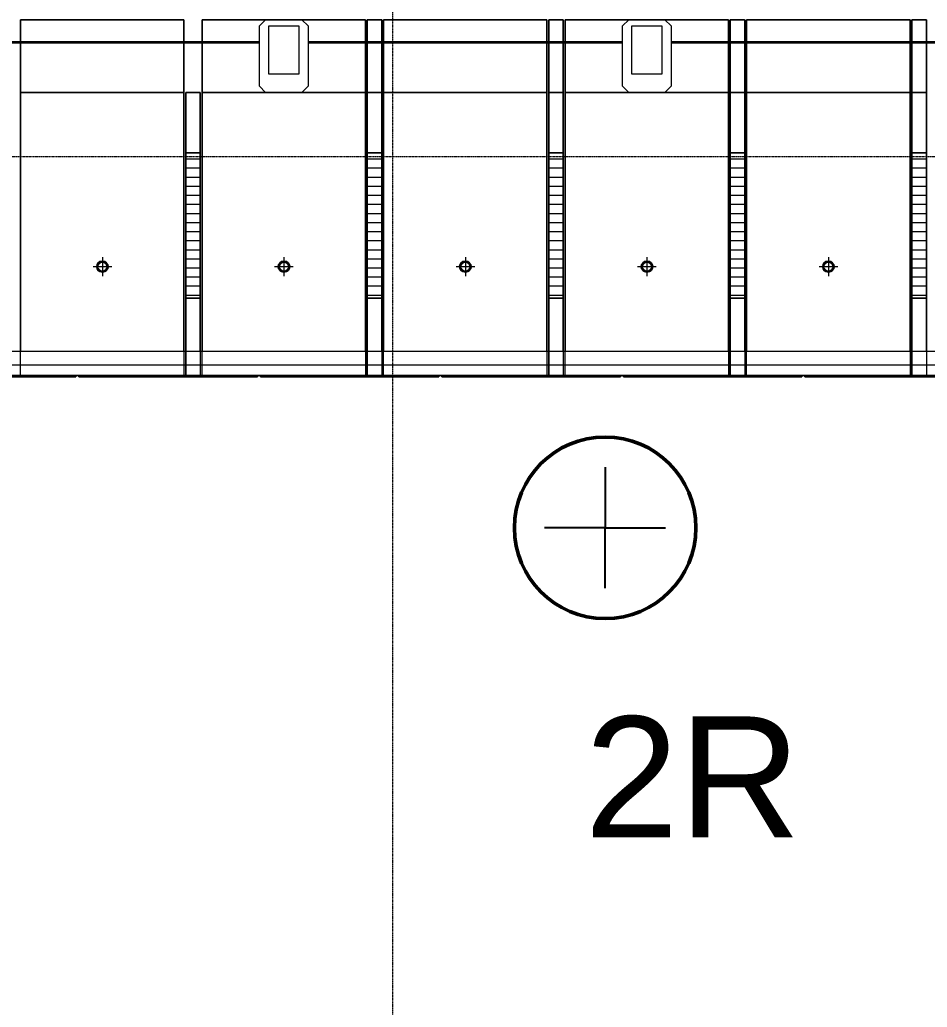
# Model space of a CAD drawing. Header units: millimetres. Extents: x 984 to 425800, y -34355 to 59419.
# Drawn here: x 337734 to 345233, y -25343 to -17183 of the extents above; entities that cross this region are included whole.
import ezdxf

# ---------------------------------------------------------------- set-up
doc = ezdxf.new("R2010")
doc.units = ezdxf.units.MM
doc.linetypes.add('DPA_Grid _ Level 100', pattern=[10, 5.5, -1.6, 1.3, -1.6])
doc.linetypes.add('DPA_Hidden 100', pattern=[7.2, 4.7, -2.5])
for name, color, linetype, lineweight in [('A-ANNO-NOTE', 3, 'Continuous', 25), ('A-COLS-E', 1, 'Continuous', 9), ('A-COLS-HDLN', 2, 'Continuous', 9), ('A-DETL', 1, 'Continuous', 70), ('A-DETL-GENF', 2, 'Continuous', 35), ('A-FLOR-E', 2, 'Continuous', 9), ('A-GLAZ-CURT', 2, 'Continuous', 9), ('E-LITE-EQPM', 2, 'Continuous', 9), ('G-ANNO-TEXT', 3, 'Continuous', 9), ('S-GRID', 251, 'Continuous', 9), ('WALL-E', 2, 'Continuous', 9)]:
    doc.layers.add(name, color=color, linetype=linetype, lineweight=lineweight)
doc.styles.add('Arial_4', font='arial.ttf', dxfattribs={"height": 1000})

# ---------------------------------------------------------------- blocks, each defined once
blk = doc.blocks.new('System Panel - Entrance Glazed 12mm-11964368-4110-01 GROUND LEVEL - REFLECTED CEILING PLAN')
at = {"layer": 'A-GLAZ-CURT'}
for p, q in [((-550, 6), (750, 6)), ((750, 6), (750, -6)), ((750, -6), (-550, -6))]:
    blk.add_line(p, q, dxfattribs=at)
blk = doc.blocks.new('System Panel - Entrance Glazed 12mm-V11-4110-01 GROUND LEVEL - REFLECTED CEILING PLAN')
at = {"layer": 'A-GLAZ-CURT'}
for p, q in [((-750, -6), (-750, 6)), ((-750, 6), (550, 6)), ((550, -6), (-750, -6))]:
    blk.add_line(p, q, dxfattribs=at)
blk = doc.blocks.new('DPA_Rectangular - 250 x 400 mm-11978455-4110-01 GROUND LEVEL - REFLECTED CEILING PLAN')
at = {"layer": 'A-COLS-E'}
for p, q in [((-200, -125), (-200, 125)), ((-200, 125), (200, 125)), ((200, 125), (200, -125)), ((200, -125), (-200, -125))]:
    blk.add_line(p, q, dxfattribs=at)
blk = doc.blocks.new('DPA_Rectangular Tuscan Column - Rectangular Tuscan Column-11935156-4110-01 GROUND LEVEL - REFLECTED CEILING PLAN')
at = {"layer": 'A-COLS-E'}
for p, q in [((-200, 250), (-150, 300)), ((-200, -250), (-200, 250)), ((-150, 300), (150, 300)), ((150, 300), (200, 250)), ((200, 250), (200, -250)), ((-150, -300), (-200, -250)), ((150, -300), (-150, -300)), ((200, -250), (150, -300))]:
    blk.add_line(p, q, dxfattribs=at)
at = {"layer": 'A-COLS-HDLN'}
for p, q in [((-125, 250), (125, 250)), ((-125, -150), (-125, 250)), ((125, 250), (125, -150)), ((125, -150), (-125, -150))]:
    blk.add_line(p, q, dxfattribs=at)
blk = doc.blocks.new('System Panel - Entrance Glazed 12mm-15335808-4110-01 GROUND LEVEL - REFLECTED CEILING PLAN')
at = {"layer": 'A-GLAZ-CURT'}
for p, q in [((-518.75, 6), (718.75, 6)), ((718.75, 6), (718.75, -6)), ((718.75, -6), (-518.75, -6))]:
    blk.add_line(p, q, dxfattribs=at)
blk = doc.blocks.new('System Panel - Entrance Glazed 12mm-15335807-4110-01 GROUND LEVEL - REFLECTED CEILING PLAN')
at = {"layer": 'A-GLAZ-CURT'}
for p, q in [((-693.75, -6), (-693.75, 6)), ((-693.75, 6), (693.75, 6)), ((693.75, 6), (693.75, -6)), ((693.75, -6), (-693.75, -6))]:
    blk.add_line(p, q, dxfattribs=at)
blk = doc.blocks.new('System Panel - DPA-AR_Metal Ceiling Rectangular Panel-16084403-4110-01 GROUND LEVEL - REFLECTED CEILING PLAN')
at = {"layer": 'A-GLAZ-CURT'}
for p, q in [((-678007.4, -17783), (-679357.4, -17783)), ((-679357.4, -17783), (-679357.4, -19923)), ((-679357.4, -20123), (-679357.4, -17783)), ((-679357.4, -17783), (-678007.4, -17783)), ((-678007.4, -19923), (-678007.4, -17783)), ((-678007.4, -17783), (-678007.4, -20123)), ((-679357.4, -20123), (-678007.4, -20123)), ((-678007.4, -20123), (-679357.4, -20123))]:
    blk.add_line(p, q, dxfattribs=at)
blk = doc.blocks.new('DPA_CP_Metal Ceiling Luminaire - Linear Luminaire Entrance-V130-4110-01 GROUND LEVEL - REFLECTED CEILING PLAN')
at = {"layer": 'A-GLAZ-CURT'}
h = blk.add_hatch(dxfattribs=at)
h.set_pattern_fill('FP_14', color=256, style=0, pattern_type=2)
h.set_pattern_definition([(0, (-679466.046, -16082.944), (0, -75), [])])
h.paths.add_polyline_path([(-680872.4, -16482.9), (-680872.4, -15282.9), (-680992.4, -15282.9), (-680992.4, -16482.9)])
for p, q in [((-680992.4, -15282.9), (-680992.4, -16482.9)), ((-680872.4, -15282.9), (-680992.4, -15282.9)), ((-680992.4, -15282.9), (-680872.4, -15282.9)), ((-680992.4, -16482.9), (-680992.4, -15282.9)), ((-680872.4, -16482.9), (-680872.4, -15282.9)), ((-680872.4, -15282.9), (-680872.4, -16482.9)), ((-680992.4, -16482.9), (-680872.4, -16482.9)), ((-680872.4, -16482.9), (-680992.4, -16482.9))]:
    blk.add_line(p, q, dxfattribs=at)
blk = doc.blocks.new('DPA_CP_Metal Ceiling Panel - Vertical Panel Entrance-12687177-4110-01 GROUND LEVEL - REFLECTED CEILING PLAN')
at = {"layer": 'A-GLAZ-CURT'}
for p, q in [((-679492.4, -17783), (-679372.4, -17783)), ((-679492.4, -17783), (-679492.4, -18283)), ((-679492.4, -17783), (-679492.4, -18283)), ((-679372.4, -17783), (-679492.4, -17783)), ((-679492.4, -17783), (-679372.4, -17783)), ((-679492.4, -18283), (-679492.4, -17783)), ((-679372.4, -17783), (-679372.4, -18283)), ((-679372.4, -18283), (-679372.4, -17783)), ((-679372.4, -17783), (-679372.4, -18283)), ((-679492.4, -18283), (-679372.4, -18283)), ((-679492.4, -18283), (-679372.4, -18283)), ((-679372.4, -18283), (-679492.4, -18283))]:
    blk.add_line(p, q, dxfattribs=at)
blk = doc.blocks.new('DPA_CP_Metal Ceiling Luminaire - Linear Luminaire Entrance-V135-4110-01 GROUND LEVEL - REFLECTED CEILING PLAN')
at = {"layer": 'A-GLAZ-CURT'}
h = blk.add_hatch(dxfattribs=at)
h.set_pattern_fill('FP_15', color=256, style=0, pattern_type=2)
h.set_pattern_definition([(0, (-671966.046, -16082.944), (0, -75), [])])
h.paths.add_polyline_path([(-673372.4, -16482.9), (-673376, -15282.9), (-673492.4, -15282.9), (-673492.4, -16482.9), (-673376, -16482.9)])
for p, q in [((-673492.4, -15282.9), (-673492.4, -16482.9)), ((-673376, -15282.9), (-673492.4, -15282.9)), ((-673492.4, -15282.9), (-673372.4, -15282.9)), ((-673492.4, -16482.9), (-673492.4, -15282.9)), ((-673372.4, -16482.9), (-673372.4, -15282.9)), ((-673372.4, -15282.9), (-673372.4, -16482.9)), ((-673492.4, -16482.9), (-673376, -16482.9)), ((-673372.4, -16482.9), (-673492.4, -16482.9))]:
    blk.add_line(p, q, dxfattribs=at)
blk = doc.blocks.new('DPA_CP_Metal Ceiling Panel - Vertical Panel Entrance-V141-4110-01 GROUND LEVEL - REFLECTED CEILING PLAN')
at = {"layer": 'A-GLAZ-CURT'}
for p, q in [((-673492.4, -17783), (-673372.4, -17783)), ((-673492.4, -17783), (-673492.4, -18283)), ((-673492.4, -17783), (-673492.4, -18283)), ((-673376, -17783), (-673492.4, -17783)), ((-673492.4, -17783), (-673372.4, -17783)), ((-673492.4, -18283), (-673492.4, -17783)), ((-673372.4, -17783), (-673372.4, -18283)), ((-673372.4, -18283), (-673372.4, -17783)), ((-673372.4, -17783), (-673372.4, -18283)), ((-673492.4, -18283), (-673372.4, -18283)), ((-673492.4, -18283), (-673376, -18283)), ((-673372.4, -18283), (-673492.4, -18283))]:
    blk.add_line(p, q, dxfattribs=at)
blk = doc.blocks.new('D1 - D1-12676964-4110-01 GROUND LEVEL - REFLECTED CEILING PLAN')
at = {"layer": 'A-DETL-GENF', "lineweight": 25}
for radius in [45, 40]:
    blk.add_circle((0, 0), radius, dxfattribs=at)
at = {"layer": 'E-LITE-EQPM'}
for p, q in [((-77.5, 0), (77.5, 0)), ((0, 77.5), (0, -77.5))]:
    blk.add_line(p, q, dxfattribs=at)
blk.add_circle((0, 0), 38, dxfattribs=at)
blk = doc.blocks.new('System Panel - DPA-AR_Metal Ceiling Rectangular Panel-V182-4110-01 GROUND LEVEL - REFLECTED CEILING PLAN')
at = {"layer": 'A-GLAZ-CURT'}
for p, q in [((-675007.4, -17183), (-676357.4, -17183)), ((-676357.4, -17183), (-676357.4, -17363.9)), ((-676357.4, -17363.9), (-676357.4, -17183)), ((-676357.4, -17183), (-675007.4, -17183)), ((-675007.4, -17363.9), (-675007.4, -17183)), ((-675007.4, -17183), (-675007.4, -17363.9)), ((-676357.4, -17375.9), (-676357.4, -17783)), ((-676357.4, -17783), (-676357.4, -17375.9)), ((-675007.4, -17783), (-675007.4, -17375.9)), ((-675007.4, -17375.9), (-675007.4, -17783)), ((-676357.4, -17783), (-675007.4, -17783)), ((-675007.4, -17783), (-676357.4, -17783))]:
    blk.add_line(p, q, dxfattribs=at)
blk = doc.blocks.new('DPA_CP_Metal Ceiling Panel - Vertical Panel Entrance-V183-4110-01 GROUND LEVEL - REFLECTED CEILING PLAN')
at = {"layer": 'A-GLAZ-CURT'}
for p, q in [((-676492.4, -17183), (-676372.4, -17183)), ((-676492.4, -17183), (-676492.4, -17363.9)), ((-676492.4, -17183), (-676492.4, -17363.9)), ((-676372.4, -17183), (-676492.4, -17183)), ((-676492.4, -17183), (-676372.4, -17183)), ((-676492.4, -17363.9), (-676492.4, -17183)), ((-676372.4, -17183), (-676372.4, -17363.9)), ((-676372.4, -17363.9), (-676372.4, -17183)), ((-676372.4, -17183), (-676372.4, -17363.9)), ((-676492.4, -17375.9), (-676492.4, -17783)), ((-676492.4, -17375.9), (-676492.4, -17783)), ((-676492.4, -17783), (-676492.4, -17375.9)), ((-676372.4, -17375.9), (-676372.4, -17783)), ((-676372.4, -17783), (-676372.4, -17375.9)), ((-676372.4, -17375.9), (-676372.4, -17783)), ((-676492.4, -17783), (-676372.4, -17783)), ((-676492.4, -17783), (-676372.4, -17783)), ((-676372.4, -17783), (-676492.4, -17783))]:
    blk.add_line(p, q, dxfattribs=at)
blk = doc.blocks.new('System Panel - DPA-AR_Metal Ceiling Rectangular Panel-V184-4110-01 GROUND LEVEL - REFLECTED CEILING PLAN')
at = {"layer": 'A-GLAZ-CURT'}
for p, q in [((-676507.4, -17183), (-677857.4, -17183)), ((-677857.4, -17183), (-677857.4, -17363.9)), ((-677857.4, -17363.9), (-677857.4, -17183)), ((-677857.4, -17183), (-676507.4, -17183)), ((-676507.4, -17363.9), (-676507.4, -17183)), ((-676507.4, -17183), (-676507.4, -17363.9)), ((-677857.4, -17375.9), (-677857.4, -17783)), ((-677857.4, -17783), (-677857.4, -17375.9)), ((-676507.4, -17783), (-676507.4, -17375.9)), ((-676507.4, -17375.9), (-676507.4, -17783)), ((-677857.4, -17783), (-676507.4, -17783)), ((-676507.4, -17783), (-677857.4, -17783))]:
    blk.add_line(p, q, dxfattribs=at)
blk = doc.blocks.new('DPA_CP_Metal Ceiling Panel - Vertical Panel Entrance-V185-4110-01 GROUND LEVEL - REFLECTED CEILING PLAN')
at = {"layer": 'A-GLAZ-CURT'}
for p, q in [((-673492.4, -17183), (-673372.4, -17183)), ((-673492.4, -17183), (-673492.4, -17363.9)), ((-673492.4, -17183), (-673492.4, -17363.9)), ((-673376, -17183), (-673492.4, -17183)), ((-673492.4, -17183), (-673372.4, -17183)), ((-673492.4, -17363.9), (-673492.4, -17183)), ((-673372.4, -17183), (-673372.4, -17363.9)), ((-673372.4, -17363.9), (-673372.4, -17183)), ((-673372.4, -17183), (-673372.4, -17363.9)), ((-673492.4, -17375.9), (-673492.4, -17783)), ((-673492.4, -17375.9), (-673492.4, -17783)), ((-673492.4, -17783), (-673492.4, -17375.9)), ((-673372.4, -17375.9), (-673372.4, -17783)), ((-673372.4, -17783), (-673372.4, -17375.9)), ((-673372.4, -17375.9), (-673372.4, -17783)), ((-673492.4, -17783), (-673372.4, -17783)), ((-673492.4, -17783), (-673376, -17783)), ((-673372.4, -17783), (-673492.4, -17783))]:
    blk.add_line(p, q, dxfattribs=at)
blk = doc.blocks.new('DPA_CP_Metal Ceiling Panel - Vertical Panel Entrance-16084103-4110-01 GROUND LEVEL - REFLECTED CEILING PLAN')
at = {"layer": 'A-GLAZ-CURT'}
for p, q in [((-680992.4, -19483), (-680872.4, -19483)), ((-680992.4, -19483), (-680992.4, -20123)), ((-680992.4, -19483), (-680992.4, -19923)), ((-680872.4, -19483), (-680992.4, -19483)), ((-680992.4, -19483), (-680872.4, -19483)), ((-680992.4, -20123), (-680992.4, -19483)), ((-680872.4, -19483), (-680872.4, -20123)), ((-680872.4, -19923), (-680872.4, -19483)), ((-680872.4, -19483), (-680872.4, -20123)), ((-680992.4, -20123), (-680872.4, -20123)), ((-680992.4, -20123), (-680872.4, -20123)), ((-680872.4, -20123), (-680992.4, -20123))]:
    blk.add_line(p, q, dxfattribs=at)
blk = doc.blocks.new('DPA_CP_Metal Ceiling Panel - Vertical Panel Entrance-V186-4110-01 GROUND LEVEL - REFLECTED CEILING PLAN')
at = {"layer": 'A-GLAZ-CURT'}
for p, q in [((-673492.4, -19483), (-673372.4, -19483)), ((-673492.4, -19483), (-673492.4, -20123)), ((-673492.4, -19483), (-673492.4, -19923)), ((-673376, -19483), (-673492.4, -19483)), ((-673492.4, -19483), (-673372.4, -19483)), ((-673492.4, -20123), (-673492.4, -19483)), ((-673372.4, -19483), (-673372.4, -20123)), ((-673372.4, -19923), (-673372.4, -19483)), ((-673372.4, -19483), (-673372.4, -20123)), ((-673492.4, -20123), (-673372.4, -20123)), ((-673492.4, -20123), (-673376, -20123)), ((-673372.4, -20123), (-673492.4, -20123))]:
    blk.add_line(p, q, dxfattribs=at)
blk = doc.blocks.new('DPA_GM_ROW_Node - Small-3986038-4110-01 GROUND LEVEL - REFLECTED CEILING PLAN')
at = {"layer": 'A-ANNO-NOTE'}
for p, q in [((0, 1), (0, 0)), ((0, 0), (-1, 0)), ((0, 0), (1, 0)), ((0, -1), (0, 0))]:
    blk.add_line(p, q, dxfattribs=at)
at = {"layer": 'A-ANNO-NOTE', "lineweight": 50}
blk.add_circle((0, 0), 1.5, dxfattribs=at)

msp = doc.modelspace()

# ---------------------------------------------------------------- linework, layer by layer
at = {"layer": 'A-DETL', "linetype": 'DPA_Hidden 100', "lineweight": 9}
msp.add_line((317960.8, -20033), (364775.8, -20033), dxfattribs=at)
at = {"layer": 'A-FLOR-E'}
for p, q in [((357037.3, -20123), (323792.8, -20123)), ((323792.8, -20123), (357037.3, -20123))]:
    msp.add_line(p, q, dxfattribs=at)
at = {"layer": 'S-GRID', "linetype": 'DPA_Grid _ Level 100'}
for p, q in [((340815.8, -30742.3), (340815.8, 54919.2)), ((307000.7, -18313), (415577.1, -18313))]:
    msp.add_line(p, q, dxfattribs=at)
at = {"layer": 'WALL-E'}
for p, q in [((356962.3, -19923), (323892.8, -19923)), ((323692.8, -20123), (356962.3, -20123)), ((356962.3, -20123), (323692.8, -20123)), ((336722.8, -20123), (338197.8, -20123)), ((338197.8, -20123), (336722.8, -20123)), ((336722.8, -20133), (338197.8, -20133)), ((338197.8, -20133), (336722.8, -20133)), ((338197.8, -20123), (338197.8, -20133)), ((338197.8, -20133), (338197.8, -20123)), ((338222.8, -20123), (339697.8, -20123)), ((339697.8, -20123), (338222.8, -20123)), ((338222.8, -20133), (338222.8, -20123)), ((338222.8, -20123), (338222.8, -20133)), ((338222.8, -20133), (339697.8, -20133)), ((339697.8, -20133), (338222.8, -20133)), ((339697.8, -20123), (339697.8, -20133)), ((339697.8, -20133), (339697.8, -20123)), ((339722.8, -20123), (341197.8, -20123)), ((341197.8, -20123), (339722.8, -20123)), ((339722.8, -20133), (339722.8, -20123)), ((339722.8, -20123), (339722.8, -20133)), ((339722.8, -20133), (341197.8, -20133)), ((341197.8, -20133), (339722.8, -20133)), ((341197.8, -20123), (341197.8, -20133)), ((341197.8, -20133), (341197.8, -20123)), ((341222.8, -20123), (342697.8, -20123)), ((342697.8, -20123), (341222.8, -20123)), ((341222.8, -20133), (341222.8, -20123)), ((341222.8, -20123), (341222.8, -20133)), ((341222.8, -20133), (342697.8, -20133)), ((342697.8, -20133), (341222.8, -20133)), ((342697.8, -20123), (342697.8, -20133)), ((342697.8, -20133), (342697.8, -20123)), ((342722.8, -20123), (344197.8, -20123)), ((344197.8, -20123), (342722.8, -20123)), ((342722.8, -20133), (342722.8, -20123)), ((342722.8, -20123), (342722.8, -20133)), ((342722.8, -20133), (344197.8, -20133)), ((344197.8, -20133), (342722.8, -20133)), ((344197.8, -20123), (344197.8, -20133)), ((344197.8, -20133), (344197.8, -20123)), ((344222.8, -20123), (345697.8, -20123)), ((345697.8, -20123), (344222.8, -20123)), ((344222.8, -20133), (344222.8, -20123)), ((344222.8, -20123), (344222.8, -20133)), ((344222.8, -20133), (345697.8, -20133)), ((345697.8, -20133), (344222.8, -20133))]:
    msp.add_line(p, q, dxfattribs=at)

# ---------------------------------------------------------------- block references
at = {"layer": 'A-ANNO-NOTE', "xscale": 500, "yscale": 500, "zscale": 500}
msp.add_blockref('DPA_GM_ROW_Node - Small-3986038-4110-01 GROUND LEVEL - REFLECTED CEILING PLAN', (342571.5, -21380.7), dxfattribs=at)
at = {"layer": 'A-COLS-E'}
for p in [(339915.8, -17483), (342915.8, -17483)]:
    msp.add_blockref('DPA_Rectangular Tuscan Column - Rectangular Tuscan Column-11935156-4110-01 GROUND LEVEL - REFLECTED CEILING PLAN', p, dxfattribs=at)
at = {"layer": 'A-COLS-E', "rotation": 269.999999999999}
for p in [(339915.8, -17433), (342915.8, -17433)]:
    msp.add_blockref('DPA_Rectangular - 250 x 400 mm-11978455-4110-01 GROUND LEVEL - REFLECTED CEILING PLAN', p, dxfattribs=at)
at = {"layer": 'A-GLAZ-CURT'}
for name, p in [('System Panel - DPA-AR_Metal Ceiling Rectangular Panel-V182-4110-01 GROUND LEVEL - REFLECTED CEILING PLAN', (1014098.2, 0)), ('System Panel - DPA-AR_Metal Ceiling Rectangular Panel-V184-4110-01 GROUND LEVEL - REFLECTED CEILING PLAN', (1017098.2, 0)), ('DPA_CP_Metal Ceiling Panel - Vertical Panel Entrance-V183-4110-01 GROUND LEVEL - REFLECTED CEILING PLAN', (1017098.2, 0)), ('System Panel - DPA-AR_Metal Ceiling Rectangular Panel-V182-4110-01 GROUND LEVEL - REFLECTED CEILING PLAN', (1017098.2, 0)), ('DPA_CP_Metal Ceiling Panel - Vertical Panel Entrance-V183-4110-01 GROUND LEVEL - REFLECTED CEILING PLAN', (1018598.2, 0)), ('System Panel - DPA-AR_Metal Ceiling Rectangular Panel-V184-4110-01 GROUND LEVEL - REFLECTED CEILING PLAN', (1020098.2, 0)), ('DPA_CP_Metal Ceiling Panel - Vertical Panel Entrance-V185-4110-01 GROUND LEVEL - REFLECTED CEILING PLAN', (1017098.2, 0)), ('System Panel - DPA-AR_Metal Ceiling Rectangular Panel-V182-4110-01 GROUND LEVEL - REFLECTED CEILING PLAN', (1020098.2, 0)), ('DPA_CP_Metal Ceiling Panel - Vertical Panel Entrance-V183-4110-01 GROUND LEVEL - REFLECTED CEILING PLAN', (1021598.2, 0)), ('System Panel - DPA-AR_Metal Ceiling Rectangular Panel-16084403-4110-01 GROUND LEVEL - REFLECTED CEILING PLAN', (1017098.2, 0)), ('DPA_CP_Metal Ceiling Panel - Vertical Panel Entrance-12687177-4110-01 GROUND LEVEL - REFLECTED CEILING PLAN', (1018598.2, 0)), ('System Panel - DPA-AR_Metal Ceiling Rectangular Panel-16084403-4110-01 GROUND LEVEL - REFLECTED CEILING PLAN', (1018598.2, 0)), ('DPA_CP_Metal Ceiling Panel - Vertical Panel Entrance-12687177-4110-01 GROUND LEVEL - REFLECTED CEILING PLAN', (1020098.2, 0)), ('System Panel - DPA-AR_Metal Ceiling Rectangular Panel-16084403-4110-01 GROUND LEVEL - REFLECTED CEILING PLAN', (1020098.2, 0)), ('DPA_CP_Metal Ceiling Panel - Vertical Panel Entrance-12687177-4110-01 GROUND LEVEL - REFLECTED CEILING PLAN', (1021598.2, 0)), ('System Panel - DPA-AR_Metal Ceiling Rectangular Panel-16084403-4110-01 GROUND LEVEL - REFLECTED CEILING PLAN', (1021598.2, 0)), ('DPA_CP_Metal Ceiling Panel - Vertical Panel Entrance-V141-4110-01 GROUND LEVEL - REFLECTED CEILING PLAN', (1017098.2, 0)), ('System Panel - DPA-AR_Metal Ceiling Rectangular Panel-16084403-4110-01 GROUND LEVEL - REFLECTED CEILING PLAN', (1023098.2, 0)), ('DPA_CP_Metal Ceiling Panel - Vertical Panel Entrance-12687177-4110-01 GROUND LEVEL - REFLECTED CEILING PLAN', (1024598.2, 0)), ('DPA_CP_Metal Ceiling Luminaire - Linear Luminaire Entrance-V130-4110-01 GROUND LEVEL - REFLECTED CEILING PLAN', (1020098.2, -3000)), ('DPA_CP_Metal Ceiling Luminaire - Linear Luminaire Entrance-V130-4110-01 GROUND LEVEL - REFLECTED CEILING PLAN', (1021598.2, -3000)), ('DPA_CP_Metal Ceiling Luminaire - Linear Luminaire Entrance-V130-4110-01 GROUND LEVEL - REFLECTED CEILING PLAN', (1023098.2, -3000)), ('DPA_CP_Metal Ceiling Luminaire - Linear Luminaire Entrance-V135-4110-01 GROUND LEVEL - REFLECTED CEILING PLAN', (1017098.2, -3000)), ('DPA_CP_Metal Ceiling Luminaire - Linear Luminaire Entrance-V130-4110-01 GROUND LEVEL - REFLECTED CEILING PLAN', (1026098.2, -3000)), ('DPA_CP_Metal Ceiling Panel - Vertical Panel Entrance-16084103-4110-01 GROUND LEVEL - REFLECTED CEILING PLAN', (1020098.2, 0)), ('DPA_CP_Metal Ceiling Panel - Vertical Panel Entrance-16084103-4110-01 GROUND LEVEL - REFLECTED CEILING PLAN', (1021598.2, 0)), ('DPA_CP_Metal Ceiling Panel - Vertical Panel Entrance-16084103-4110-01 GROUND LEVEL - REFLECTED CEILING PLAN', (1023098.2, 0)), ('DPA_CP_Metal Ceiling Panel - Vertical Panel Entrance-V186-4110-01 GROUND LEVEL - REFLECTED CEILING PLAN', (1017098.2, 0)), ('DPA_CP_Metal Ceiling Panel - Vertical Panel Entrance-16084103-4110-01 GROUND LEVEL - REFLECTED CEILING PLAN', (1026098.2, 0))]:
    msp.add_blockref(name, p, dxfattribs=at)
at = {"layer": 'A-GLAZ-CURT', "rotation": 180}
for name, p in [('System Panel - Entrance Glazed 12mm-15335807-4110-01 GROUND LEVEL - REFLECTED CEILING PLAN', (337784.5, -17369.9)), ('System Panel - Entrance Glazed 12mm-15335808-4110-01 GROUND LEVEL - REFLECTED CEILING PLAN', (339197, -17369.9)), ('System Panel - Entrance Glazed 12mm-V11-4110-01 GROUND LEVEL - REFLECTED CEILING PLAN', (340665.8, -17369.9)), ('System Panel - Entrance Glazed 12mm-11964368-4110-01 GROUND LEVEL - REFLECTED CEILING PLAN', (342165.8, -17369.9)), ('System Panel - Entrance Glazed 12mm-V11-4110-01 GROUND LEVEL - REFLECTED CEILING PLAN', (343665.8, -17369.9)), ('System Panel - Entrance Glazed 12mm-11964368-4110-01 GROUND LEVEL - REFLECTED CEILING PLAN', (345165.8, -17369.9))]:
    msp.add_blockref(name, p, dxfattribs=at)
at = {"layer": 'E-LITE-EQPM'}
for p in [(338417.1, -19223), (339916.8, -19223), (341416.8, -19223), (342916.8, -19223), (344416.8, -19223)]:
    msp.add_blockref('D1 - D1-12676964-4110-01 GROUND LEVEL - REFLECTED CEILING PLAN', p, dxfattribs=at)

# ---------------------------------------------------------------- texts
at = {"layer": 'G-ANNO-TEXT', "color": 7, "insert": (342402.1, -22939.3), "char_height": 1000, "width": 2204.641, "attachment_point": 1, "style": 'Arial_4'}
msp.add_mtext('2R', dxfattribs=at)

doc.saveas('drawing.dxf')
